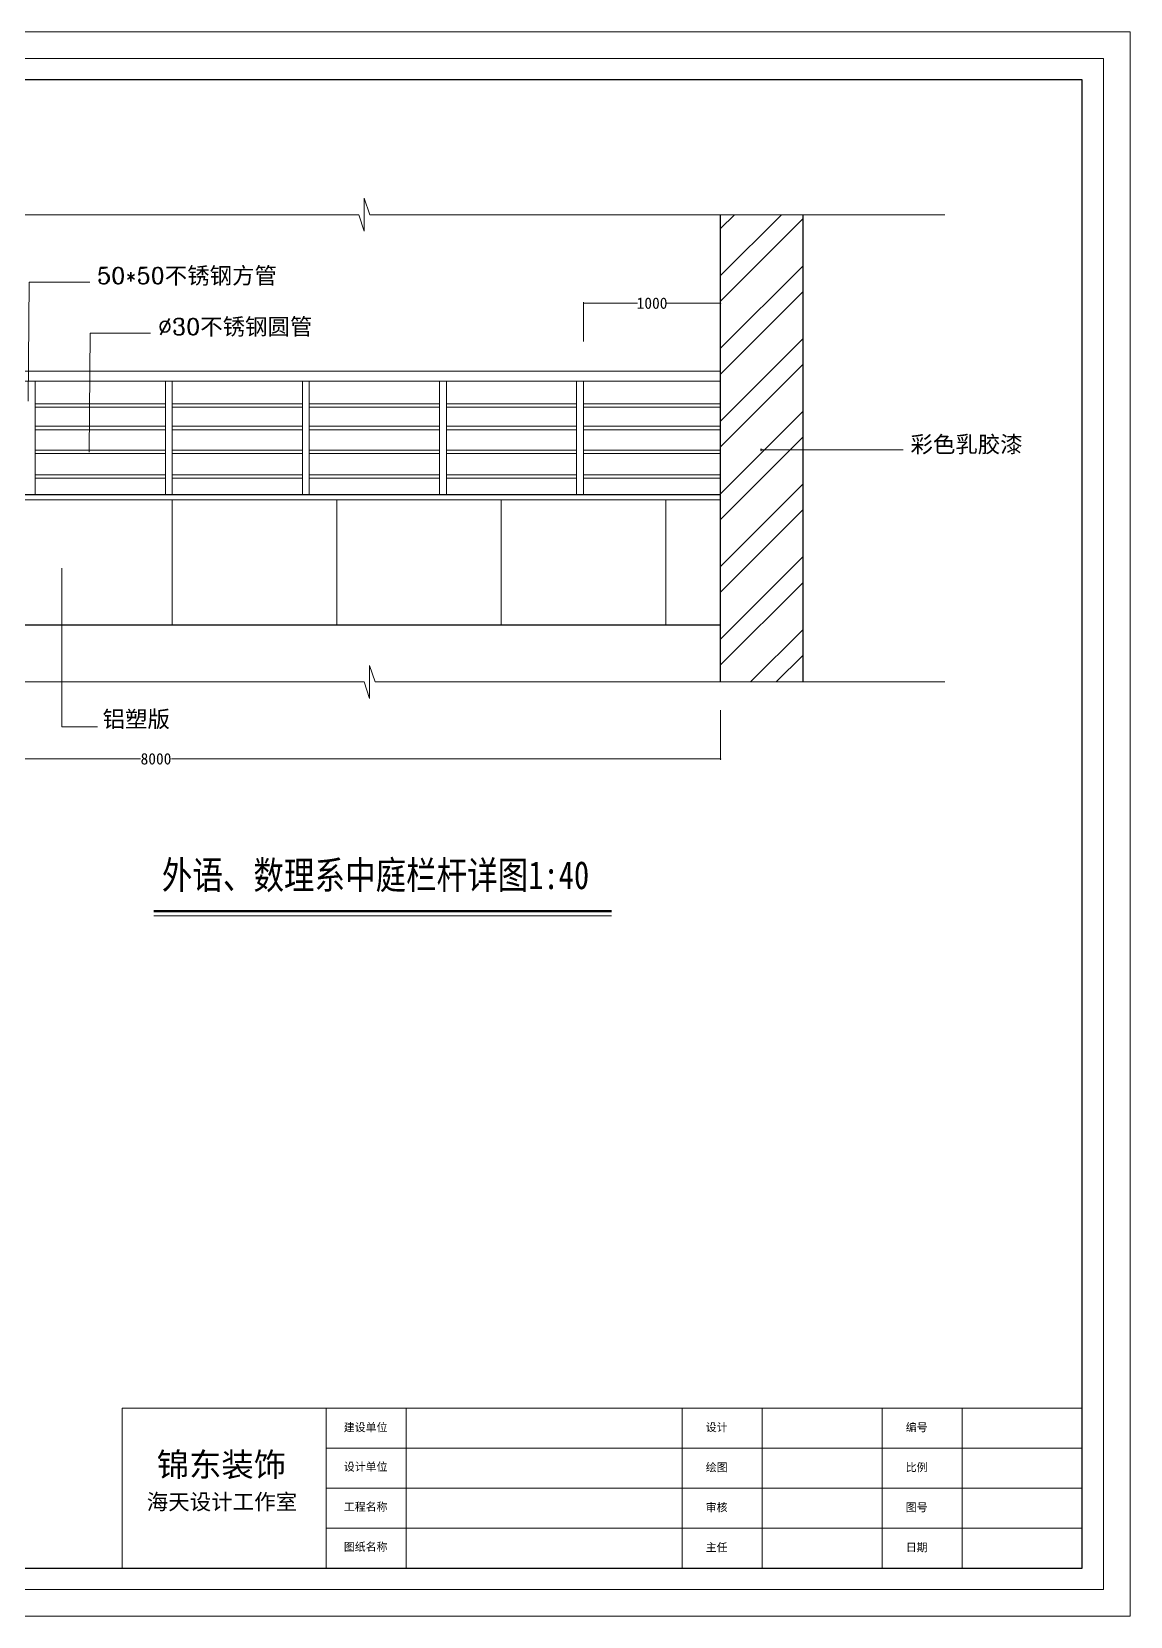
# Model space of a CAD drawing. Extents: x 1575758 to 1999219, y -897052 to -636879.
# Drawn here: x 1676535 to 1684548, y -897052 to -885499 of the extents above; entities that cross this region are included whole.
import ezdxf

# ---------------------------------------------------------------- set-up
doc = ezdxf.new("R2010")
doc.units = 0
doc.header["$LTSCALE"] = 1500
doc.header["$MEASUREMENT"] = 0
doc.layers.get('0').update_dxf_attribs({"linetype": 'CONTINUOUS', "lineweight": 5})
doc.layers.get('DEFPOINTS').update_dxf_attribs({"linetype": 'CONTINUOUS', "lineweight": 5})
for name, color, linetype, lineweight in [('Layer4', 7, 'CONTINUOUS', 5), ('Layer7', 7, 'CONTINUOUS', 5), ('PUB_DIM', 7, 'CONTINUOUS', 5), ('PUB_TEXT', 7, 'CONTINUOUS', 5), ('WINDOW', 7, 'CONTINUOUS', 0), ('图框', 7, 'CONTINUOUS', 5), ('我的', 7, 'CONTINUOUS', 5), ('灰色', 250, 'CONTINUOUS', 0)]:
    doc.layers.add(name, color=color, linetype=linetype, lineweight=lineweight)
doc.styles.add('ST', font='')
doc.styles.get("Standard").update_dxf_attribs({"font": 'simhei.ttf', "height": 1.2})
doc.styles.add('宋体', font='')
doc.styles.get('ST').set_extended_font_data('SimSun')
doc.styles.get('宋体').set_extended_font_data('SimSun')
doc.dimstyles.new('fdafdsafdsafdsafdsafda', dxfattribs={"dimscale": 1.5, "dimtxt": 55, "dimasz": 10, "dimexe": 5, "dimexo": 0, "dimgap": 0, "dimtad": 1, "dimdec": 0, "dimdsep": 46, "dimtxsty": '宋体', "dimblk": 'DOTSMALL', "dimcen": 2.5, "dimdle": 0.3, "dimclrd": 256, "dimclre": 256, "dimclrt": 256, "dimadec": 0, "dimazin": 0, "dimtfac": 1, "dimtdec": 0, "dimtix": 1, "dimtmove": 2, "dimatfit": 3, "dimldrblk": 'DOTSMALL', "dimfxl": 1, "dimtvp": 1, "dimtolj": 1, "dimtzin": 0, "dimlwd": -1, "dimlwe": -1, "dimarcsym": 0})

# ---------------------------------------------------------------- blocks, each defined once
blk = doc.blocks.new('_DotSmall')
at = {"color": 0, "linetype": 'ByBlock', "const_width": 0.5}
blk.add_lwpolyline([(-0.0625, 0, 1), (0.0625, 0, 1)], format="xyb", close=True, dxfattribs=at)
blk = doc.blocks.new('*D2322')
at = {"layer": 'DEFPOINTS', "color": 0, "lineweight": 5}
for p in [(1680560, -887479), (1680560, -887759), (1681560, -887759)]:
    blk.add_point(p, dxfattribs=at)
at = {"layer": '灰色'}
for p, q in [((1680560, -887759), (1680560, -887472)), ((1680560, -887479), (1680953, -887479)), ((1681561, -887479), (1681168, -887479)), ((1681560, -887759), (1681560, -887472))]:
    blk.add_line(p, q, dxfattribs=at)
at = {"layer": '灰色', "xscale": 15, "yscale": 15, "zscale": 15, "rotation": 180}
blk.add_blockref('_DotSmall', (1680560, -887479), dxfattribs=at)
at = {"layer": '灰色', "xscale": 15, "yscale": 15, "zscale": 15}
blk.add_blockref('_DotSmall', (1681560, -887479), dxfattribs=at)
at = {"layer": '灰色', "insert": (1681060, -887479), "char_height": 82.5, "attachment_point": 5, "style": '宋体'}
blk.add_mtext('\\A1;1000', dxfattribs=at)
blk = doc.blocks.new('*D2323')
at = {"layer": 'DEFPOINTS', "color": 0, "lineweight": 5}
for p in [(1673560, -890447), (1681560, -890447), (1681560, -890801)]:
    blk.add_point(p, dxfattribs=at)
at = {"layer": '灰色'}
for p, q in [((1673560, -890447), (1673560, -890809)), ((1681560, -890447), (1681560, -890809)), ((1673560, -890801), (1677330, -890801)), ((1681561, -890801), (1677554, -890801))]:
    blk.add_line(p, q, dxfattribs=at)
at = {"layer": '灰色', "xscale": 15, "yscale": 15, "zscale": 15, "rotation": 180}
blk.add_blockref('_DotSmall', (1673560, -890801), dxfattribs=at)
at = {"layer": '灰色', "xscale": 15, "yscale": 15, "zscale": 15}
blk.add_blockref('_DotSmall', (1681560, -890801), dxfattribs=at)
at = {"layer": '灰色', "insert": (1677442, -890801), "char_height": 82.5, "attachment_point": 5, "style": '宋体'}
blk.add_mtext('\\A1;8000', dxfattribs=at)

msp = doc.modelspace()

# ---------------------------------------------------------------- hatches: boundary and pattern name
at = {"layer": 'PUB_DIM'}
h = msp.add_hatch(dxfattribs=at)
h.set_pattern_fill('STEEL', color=256, scale=3000, style=0)
h.set_pattern_definition([(45, (-1122384.06, -584735.26), (-265.165043, 265.165043), []), (45, (-1122384.06, -584547.76), (-265.165043, 265.165043), [])])
h.paths.add_polyline_path([(1681560.2, -890240.4), (1682160.2, -890240.4), (1682160.2, -886833.6), (1681560.2, -886833.6)])

# ---------------------------------------------------------------- linework, layer by layer
at = {"layer": 'Layer4'}
for p, q in [((1679267.8, -896702.3), (1679267.8, -895535.3)), ((1681280.8, -896702.3), (1681280.8, -895535.3)), ((1681864.3, -896702.3), (1681864.3, -895535.3)), ((1682739.6, -896702.3), (1682739.6, -895535.3)), ((1683323.1, -896702.3), (1683323.1, -895535.3)), ((1678684.3, -895827.1), (1684198.3, -895827.1)), ((1678684.3, -896118.8), (1684198.3, -896118.8)), ((1678684.3, -896410.6), (1684198.3, -896410.6))]:
    msp.add_line(p, q, dxfattribs=at)
at = {"layer": 'Layer7', "lineweight": 30}
for p, q in [((1681560.2, -890240.4), (1681560.2, -886833.6)), ((1682160.2, -886833.6), (1682160.2, -890240.4)), ((1673560.2, -888873.2), (1681560.2, -888873.2)), ((1673560.2, -889823.2), (1681560.2, -889823.2))]:
    msp.add_line(p, q, dxfattribs=at)
at = {"layer": 'Layer7'}
msp.add_lwpolyline([(1668210.4, -897052.4), (1684548.4, -897052.4), (1684548.4, -885499.1), (1668210.4, -885499.1)], close=True, dxfattribs=at)
at = {"layer": 'Layer7', "lineweight": 5}
msp.add_lwpolyline([(1668793.9, -896857.9), (1684353.9, -896857.9), (1684353.9, -885693.6), (1668793.9, -885693.6)], close=True, dxfattribs=at)
at = {"layer": 'Layer7', "lineweight": 30}
msp.add_lwpolyline([(1668949.5, -896702.3), (1684198.3, -896702.3), (1684198.3, -885849.2), (1668949.5, -885849.2)], close=True, dxfattribs=at)
at = {"layer": 'PUB_DIM'}
for p, q in [((1673560.2, -888046.2), (1679835.2, -888046.2)), ((1676560.2, -888212.2), (1677510.2, -888212.2)), ((1677560.2, -888212.2), (1678510.2, -888212.2)), ((1678560.2, -888212.2), (1679510.2, -888212.2)), ((1679560.2, -888212.2), (1680510.2, -888212.2)), ((1680560.2, -888212.2), (1681560.2, -888212.2)), ((1676560.2, -888237.2), (1677510.2, -888237.2)), ((1677560.2, -888237.2), (1678510.2, -888237.2)), ((1678560.2, -888237.2), (1679510.2, -888237.2)), ((1679560.2, -888237.2), (1680510.2, -888237.2)), ((1680560.2, -888237.2), (1681560.2, -888237.2)), ((1676560.2, -888376.2), (1677510.2, -888376.2)), ((1676560.2, -888401.2), (1677510.2, -888401.2)), ((1677560.2, -888376.2), (1678510.2, -888376.2)), ((1677560.2, -888401.2), (1678510.2, -888401.2)), ((1678560.2, -888376.2), (1679510.2, -888376.2)), ((1678560.2, -888401.2), (1679510.2, -888401.2)), ((1679560.2, -888376.2), (1680510.2, -888376.2)), ((1679560.2, -888401.2), (1680510.2, -888401.2)), ((1680560.2, -888376.2), (1681560.2, -888376.2)), ((1680560.2, -888401.2), (1681560.2, -888401.2)), ((1676560.2, -888549.2), (1677510.2, -888549.2)), ((1677560.2, -888549.2), (1678510.2, -888549.2)), ((1678560.2, -888549.2), (1679510.2, -888549.2)), ((1679560.2, -888549.2), (1680510.2, -888549.2)), ((1680560.2, -888549.2), (1681560.2, -888549.2)), ((1676560.2, -888574.2), (1677510.2, -888574.2)), ((1677560.2, -888574.2), (1678510.2, -888574.2)), ((1678560.2, -888574.2), (1679510.2, -888574.2)), ((1679560.2, -888574.2), (1680510.2, -888574.2)), ((1680560.2, -888574.2), (1681560.2, -888574.2)), ((1676560.2, -888730.2), (1677510.2, -888730.2)), ((1676560.2, -888755.2), (1677510.2, -888755.2)), ((1677560.2, -888730.2), (1678510.2, -888730.2)), ((1677560.2, -888755.2), (1678510.2, -888755.2)), ((1678560.2, -888730.2), (1679510.2, -888730.2)), ((1678560.2, -888755.2), (1679510.2, -888755.2)), ((1679560.2, -888730.2), (1680510.2, -888730.2)), ((1679560.2, -888755.2), (1680510.2, -888755.2)), ((1680560.2, -888730.2), (1681560.2, -888730.2)), ((1680560.2, -888755.2), (1681560.2, -888755.2)), ((1673560.2, -888913.2), (1681560.2, -888913.2))]:
    msp.add_line(p, q, dxfattribs=at)
for points in [[(1671410.4, -886833.6), (1678921.4, -886833.6), (1678961.4, -886953.6), (1678961.4, -886713.6), (1679001.4, -886833.6), (1683196.7, -886833.6)], [(1671473.4, -890240.4), (1678959.8, -890240.4), (1678999.8, -890360.4), (1678999.8, -890120.4), (1679039.8, -890240.4), (1683196.7, -890240.4)]]:
    msp.add_lwpolyline(points, dxfattribs=at)
at = {"layer": 'PUB_TEXT', "const_width": 17}
msp.add_lwpolyline([(1677425.9, -891912.4), (1680765.5, -891912.4)], dxfattribs=at)
at = {"layer": 'WINDOW', "linetype": 'ByBlock'}
for p, q in [((1673560.2, -887973.2), (1681560.2, -887973.2)), ((1673560.2, -888046.2), (1681560.2, -888046.2)), ((1676560.2, -888046.2), (1676560.2, -888873.2)), ((1677510.2, -888046.2), (1677510.2, -888873.2)), ((1677560.2, -888046.2), (1677560.2, -888873.2)), ((1678510.2, -888046.2), (1678510.2, -888873.2)), ((1678560.2, -888046.2), (1678560.2, -888873.2)), ((1679510.2, -888046.2), (1679510.2, -888873.2)), ((1679560.2, -888046.2), (1679560.2, -888873.2)), ((1680510.2, -888046.2), (1680510.2, -888873.2)), ((1680560.2, -888046.2), (1680560.2, -888873.2))]:
    msp.add_line(p, q, dxfattribs=at)
at = {"layer": '图框'}
for p, q in [((1677196.3, -895535.3), (1684198.3, -895535.3)), ((1677196.3, -896702.3), (1677196.3, -895535.3)), ((1678684.3, -896702.3), (1678684.3, -895535.3))]:
    msp.add_line(p, q, dxfattribs=at)
at = {"layer": '我的', "color": 0, "lineweight": 5}
for p, q in [((1677560.2, -888913.2), (1677560.2, -889823.2)), ((1678760.2, -888913.2), (1678760.2, -889823.2)), ((1679960.2, -888913.2), (1679960.2, -889823.2)), ((1681160.2, -888913.2), (1681160.2, -889823.2))]:
    msp.add_line(p, q, dxfattribs=at)
at = {"layer": '灰色'}
msp.add_line((1677425.9, -891946.4), (1680765.5, -891946.4), dxfattribs=at)
for points in [[(1676510.2, -888193), (1676517.7, -887326.2), (1676958.8, -887326.2)], [(1676953.8, -888565), (1676961.3, -887698.2), (1677402.4, -887698.2)], [(1681855.9, -888548.4), (1682892.5, -888548.4)], [(1676755.5, -889411.6), (1676755.5, -890566.6), (1677015, -890566.6)]]:
    msp.add_lwpolyline(points, dxfattribs=at)

# ---------------------------------------------------------------- block references
at = {"layer": 'PUB_DIM', "xscale": 30, "yscale": 30, "zscale": 30, "rotation": 180}
msp.add_blockref('_DotSmall', (1681855.9, -888548.4), dxfattribs=at)

# ---------------------------------------------------------------- texts
at = {"layer": 'Layer4', "char_height": 58.35, "width": 334.767, "attachment_point": 1}
for s, insert in [('{\\fﾺￚￌ￥|b0|i0|c134|p2;建设单位}', (1678811.9, -895645.4)), ('{\\fﾺￚￌ￥|b0|i0|c134|p2;  设计}', (1681408.5, -895645.4)), ('{\\fﾺￚￌ￥|b0|i0|c134|p2;  编号}', (1682867.3, -895645.4)), ('{\\fﾺￚￌ￥|b0|i0|c134|p2;设计单位}', (1678811.9, -895933)), ('{\\fﾺￚￌ￥|b0|i0|c134|p2;  绘图}', (1681408.5, -895937.1)), ('{\\fﾺￚￌ￥|b0|i0|c134|p2;  比例}', (1682867.3, -895937.1)), ('{\\fﾺￚￌ￥|b0|i0|c134|p2;工程名称}', (1678811.9, -896224.8)), ('{\\fﾺￚￌ￥|b0|i0|c134|p2;  审核}', (1681408.5, -896228.9)), ('{\\fﾺￚￌ￥|b0|i0|c134|p2;  图号}', (1682867.3, -896228.9)), ('{\\fﾺￚￌ￥|b0|i0|c134|p2;图纸名称}', (1678811.9, -896516.5)), ('{\\fﾺￚￌ￥|b0|i0|c134|p2;  主任}', (1681408.5, -896520.6)), ('{\\fﾺￚￌ￥|b0|i0|c134|p2;  日期}', (1682867.3, -896520.6))]:
    msp.add_mtext(s, dxfattribs=dict(at, insert=insert))
at = {"layer": 'Layer4', "lineweight": 0, "width": 1327.304, "attachment_point": 1}
for s, insert, char_height in [('{\\fﾺￚￌ￥|b0|i0|c134|p2;锦东装饰}', (1677447.9, -895859.9), 172.804), ('{\\fSimHei|b0|i0|c134|p2;海天设计工作室}', (1677374.1, -896160.3), 114.96)]:
    msp.add_mtext(s, dxfattribs=dict(at, insert=insert, char_height=char_height))
at = {"layer": 'PUB_TEXT', "style": 'ST', "width": 0.8}
msp.add_text('外语、数理系中庭栏杆详图1:40', height=204.12, dxfattribs=at).set_placement((1677484.4, -891750.4))
at = {"layer": '灰色', "char_height": 120, "attachment_point": 1}
for s, insert in [('{\\Fcomplex.shx|c0;50*50\\fSimSun|b0|i0|c134|p2;不锈钢方管}', (1677012.2, -887217.4)), ('{\\Fcomplex.shx|c0;%%c30\\fSimSun|b0|i0|c134|p2;不锈钢圆管}', (1677455.8, -887589.3)), ('{\\fSimSun|b0|i0|c134|p2;彩色乳胶漆}', (1682944.9, -888447.6)), ('{\\fSimSun|b0|i0|c134|p2;铝塑版}', (1677052.5, -890450.8))]:
    msp.add_mtext(s, dxfattribs=dict(at, insert=insert))

# ---------------------------------------------------------------- dimensions: what is measured, and where the dimension line sits
at = {"layer": '灰色'}
for base, p1, p2, picture, middle in [((1680560.2, -887479.1), (1681560.2, -887758.9), (1680560.2, -887758.9), '*D2322', (1681060.3, -887479.1)), ((1681560.2, -890801.1), (1673560.2, -890446.9), (1681560.2, -890446.9), '*D2323', (1677442.2, -890801.1))]:
    dim = msp.add_linear_dim(base=base, p1=p1, p2=p2, dimstyle='fdafdsafdsafdsafdsafda', dxfattribs=at)
    dim.commit()
    dim.dimension.update_dxf_attribs({"geometry": picture, "text_midpoint": middle, "dimtype": 160})

doc.saveas('drawing.dxf')
